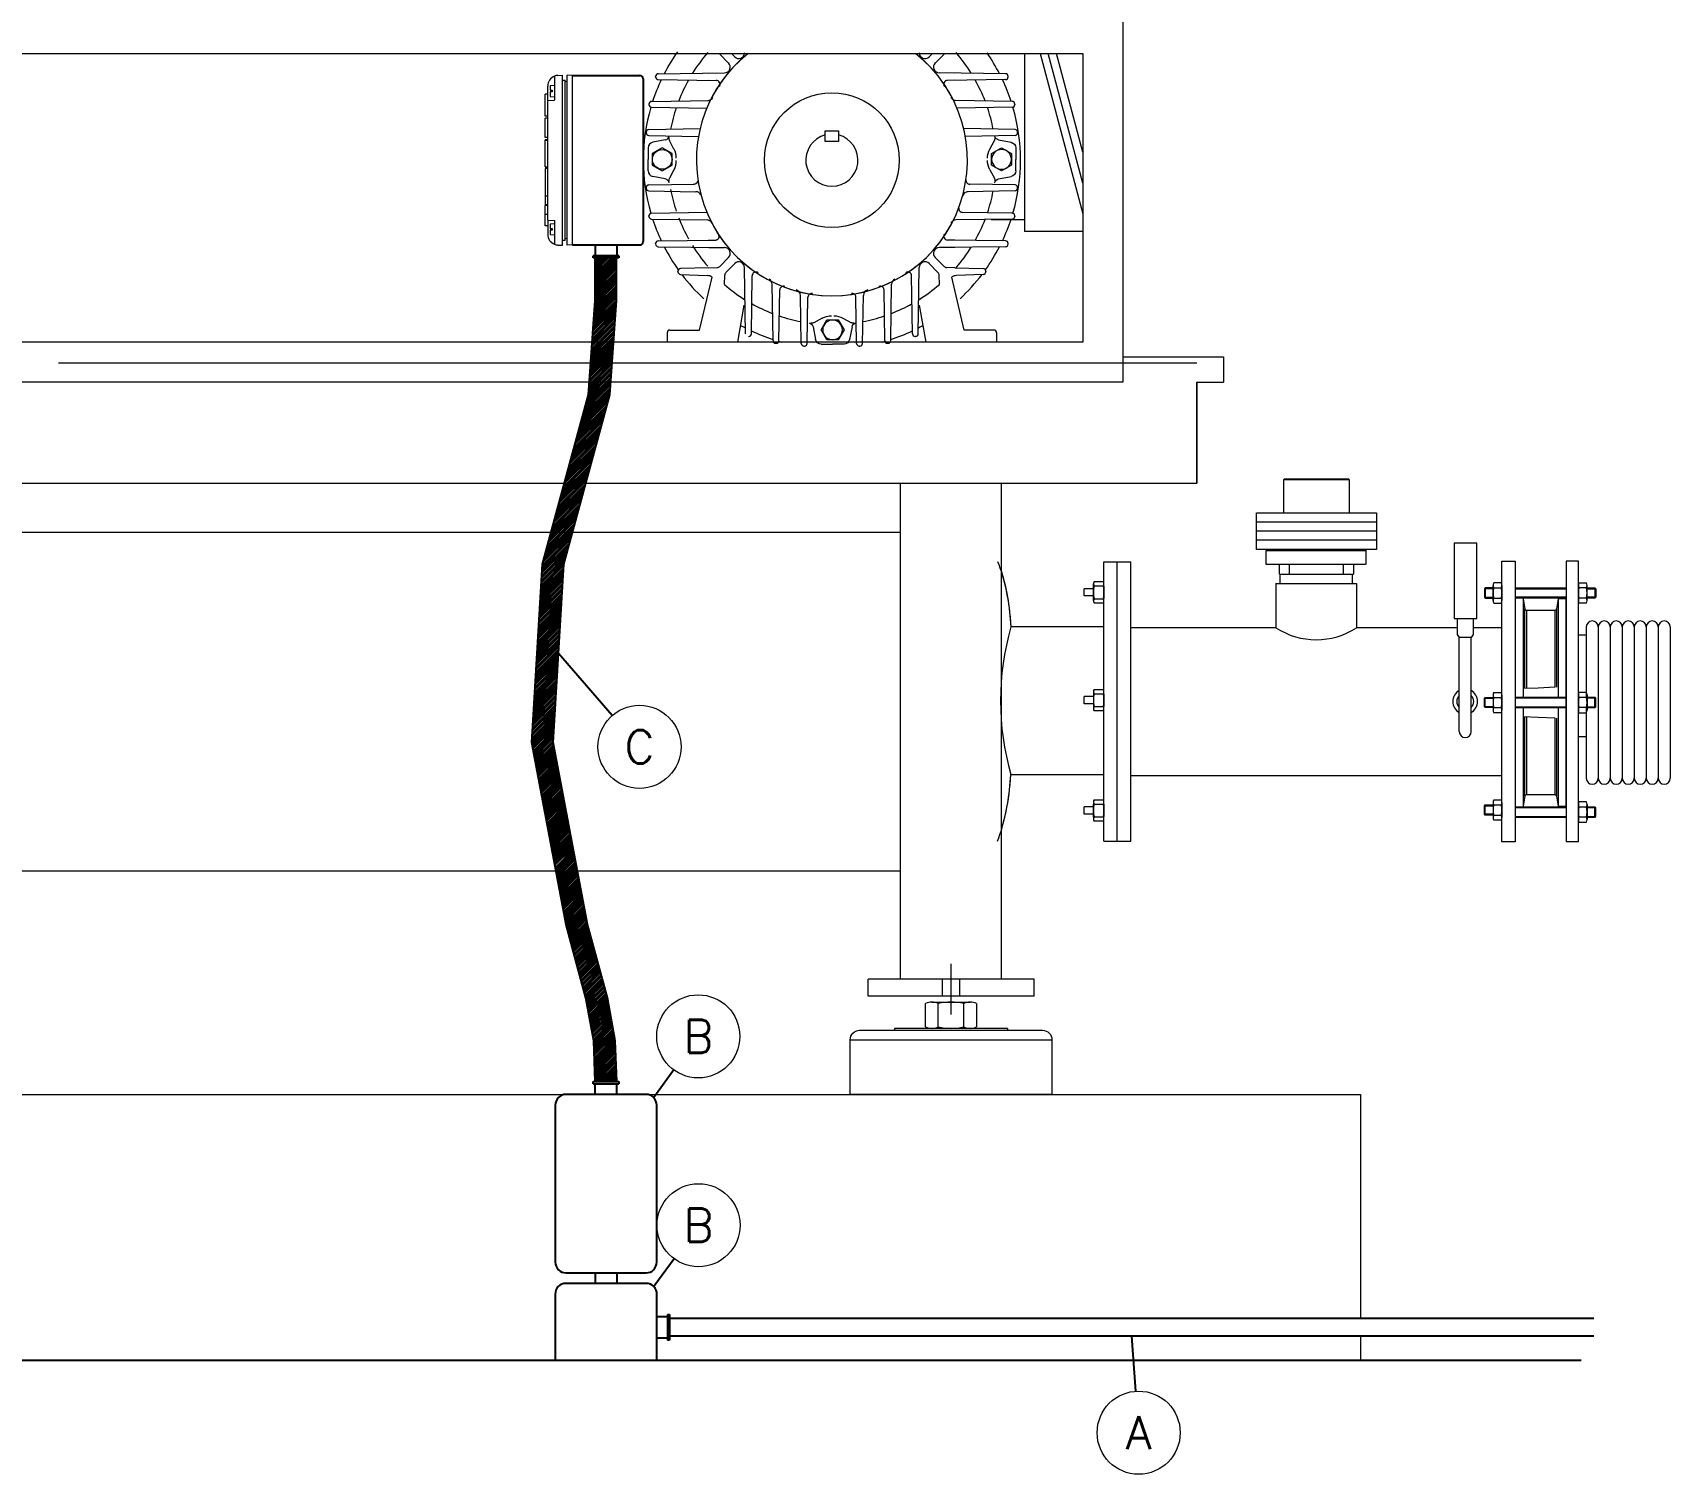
# Model space of a CAD drawing. Header units: millimetres. Extents: x 100 to 940, y 100 to 694.
# Drawn here: x 221.7 to 291, y 399.3 to 460.3 of the extents above; entities that cross this region are included whole.
import ezdxf
from ezdxf.enums import TextEntityAlignment as Align

# ---------------------------------------------------------------- set-up
doc = ezdxf.new("R2010")
doc.units = ezdxf.units.MM
for name, color, linetype, lineweight in [('3D8450P01', 7, 'Continuous', 9), ('3D8451', 7, 'Continuous', 9), ('3E3479P4', 7, 'Continuous', 9), ('3E4628P03', 7, 'Continuous', 9), ('contorno', 1, 'Continuous', 9), ('M-EQUIPAMENTOS', 1, 'Continuous', 9), ('PAREDE', 7, 'Continuous', 9), ('SGC-Anotaçoes (Dados da Peça)', 5, 'Continuous', 0)]:
    doc.layers.add(name, color=color, linetype=linetype, lineweight=lineweight)
doc.styles.add('SGC_Anotaçoes_Dados_da_Peça', font='txt.shx')

msp = doc.modelspace()

# ---------------------------------------------------------------- hatches: boundary and pattern name
h = msp.add_hatch()
h.set_pattern_fill('ANSI34', color=2, scale=0.0075)
h.set_pattern_definition([(45, (-1813.42256, 95.48493), (-0.101027881, 0.101027881), []), (45, (-1813.38889, 95.48493), (-0.101027881, 0.101027881), []), (45, (-1813.35521, 95.48493), (-0.101027881, 0.101027881), []), (45, (-1813.32153, 95.48493), (-0.101027881, 0.101027881), [])])
h.paths.add_polyline_path([(246.428, 450.759), (245.52, 450.759), (245.52, 448.951), (245.394, 447.191), (246.301, 447.191), (246.428, 448.951)])
h.paths.add_polyline_path([(246.301, 447.191), (245.394, 447.191), (245.33, 446.302), (246.237, 446.302)])
h.paths.add_polyline_path([(246.237, 446.302), (245.33, 446.302), (245.272, 445.504), (246.18, 445.504)])
h.paths.add_polyline_path([(246.141, 444.964), (246.18, 445.504), (245.272, 445.504), (245.234, 444.964), (244.217, 441.218), (245.125, 441.218)])
h.paths.add_polyline_path([(245.125, 441.218), (244.217, 441.218), (243.657, 439.152), (244.564, 439.152)])
h.paths.add_polyline_path([(244.197, 437.797), (244.564, 439.152), (243.657, 439.152), (243.289, 437.797), (242.839, 430.241), (243.863, 424.819), (244.771, 424.819), (243.747, 430.241)])
h.paths.add_polyline_path([(244.771, 424.819), (243.863, 424.819), (244.292, 422.548), (245.131, 419.435), (245.459, 417.615), (245.528, 415.896), (246.436, 415.896), (246.366, 417.615), (246.039, 419.435), (245.2, 422.548)])

# ---------------------------------------------------------------- linework, layer by layer
at = {"color": 1}
for p, q in [((244.557, 458.48), (247.407, 458.48)), ((247.557, 458.33), (247.557, 451.454)), ((244.557, 451.304), (247.407, 451.304)), ((246.526, 450.85), (245.437, 450.85)), ((245.437, 450.759), (245.437, 450.85)), ((246.526, 450.759), (245.437, 450.759)), ((245.528, 451.304), (245.528, 450.85)), ((246.436, 451.304), (246.436, 450.85)), ((246.526, 450.85), (246.526, 450.759))]:
    msp.add_line(p, q, dxfattribs=at)
at = {"color": 5}
for p, q in [((246.248, 431.393), (243.972, 434.019)), ((248.852, 416.391), (247.999, 415.22)), ((248.863, 408.398), (248.009, 407.227)), ((268.409, 402.79), (268.242, 405.124))]:
    msp.add_line(p, q, dxfattribs=at)
at = {"color": 2}
for p, q in [((245.437, 415.805), (245.437, 415.896)), ((245.437, 415.896), (246.526, 415.896)), ((245.437, 415.805), (246.526, 415.805)), ((245.528, 415.352), (245.528, 415.805)), ((246.436, 415.352), (246.436, 415.805)), ((246.526, 415.896), (246.526, 415.805)), ((244.857, 407.801), (247.107, 407.801)), ((245.528, 407.801), (245.528, 407.347)), ((246.436, 407.801), (246.436, 407.347)), ((248.13, 405.952), (248.584, 405.952)), ((248.584, 406.043), (248.584, 404.954)), ((248.584, 406.043), (248.675, 406.043)), ((248.675, 406.043), (248.675, 404.954)), ((287.81, 405.874), (248.675, 405.874)), ((248.13, 405.045), (248.584, 405.045)), ((248.675, 404.954), (248.584, 404.954)), ((287.81, 405.124), (248.675, 405.124)), ((243.833, 404.102), (248.13, 404.102))]:
    msp.add_line(p, q, dxfattribs=at)
for p in [(182.604, 404.102), (193.549, 404.102)]:
    msp.add_line(p, (287.265, 404.102))
for points in [[(245.528, 415.896), (245.459, 417.615), (245.131, 419.435), (244.292, 422.548), (242.839, 430.241), (243.289, 437.797), (245.234, 444.964), (245.52, 448.951), (245.52, 450.759)], [(246.436, 415.896), (246.366, 417.615), (246.039, 419.435), (245.2, 422.548), (243.747, 430.241), (244.197, 437.797), (246.141, 444.964), (246.428, 448.951), (246.428, 450.759)]]:
    msp.add_lwpolyline(points, dxfattribs=at)
msp.add_lwpolyline([(243.833, 414.902), (243.833, 408.251, 0.414214), (244.283, 407.801), (247.68, 407.801, 0.414214), (248.13, 408.251), (248.13, 414.902, 0.414214), (247.68, 415.352), (244.283, 415.352, 0.414214)], format="xyb", close=True, dxfattribs=at)
msp.add_lwpolyline([(248.13, 404.102), (248.13, 406.896, 0.454478), (247.68, 407.353), (244.283, 407.353, 0.432809), (243.833, 406.896), (243.833, 404.102)], format="xyb", dxfattribs=at)
at = {"color": 1}
for centre, start, end in [((247.407, 458.33), 0, 90), ((247.407, 451.454), 270, 0)]:
    msp.add_arc(centre, 0.15, start, end, dxfattribs=at)
at = {"layer": '3D8450P01', "color": 1, "linetype": 'Continuous'}
for p, q in [((244.557, 458.48), (244.332, 458.492)), ((244.332, 457.985), (244.332, 458.492)), ((244.557, 457.985), (244.557, 458.48)), ((244.332, 458.225), (244.248, 458.21)), ((244.332, 451.798), (244.332, 457.985)), ((244.557, 451.798), (244.557, 457.985)), ((244.332, 451.558), (244.248, 451.573)), ((244.332, 451.292), (244.332, 451.798)), ((244.557, 451.304), (244.557, 451.798)), ((244.557, 451.304), (244.332, 451.292))]:
    msp.add_line(p, q, dxfattribs=at)
at = {"layer": '3D8451', "color": 1, "linetype": 'Continuous'}
for p, q in [((243.798, 458.449), (243.798, 457.985)), ((243.943, 458.482), (244.135, 458.492)), ((244.135, 457.985), (244.135, 458.492)), ((243.516, 457.683), (243.404, 457.683)), ((243.404, 456.758), (243.404, 457.682)), ((243.516, 457.682), (243.404, 457.682)), ((243.516, 457.682), (243.404, 457.682)), ((243.516, 457.817), (243.516, 458.032)), ((243.516, 457.423), (243.516, 457.817)), ((243.798, 457.985), (243.798, 457.438)), ((244.135, 451.798), (244.135, 457.985)), ((243.516, 457.423), (243.798, 457.438)), ((243.516, 452.36), (243.516, 457.423)), ((243.516, 456.758), (243.404, 456.758)), ((243.404, 456.673), (243.404, 456.674)), ((243.516, 456.674), (243.404, 456.674)), ((243.404, 456.672), (243.404, 456.673)), ((243.516, 456.673), (243.404, 456.673)), ((243.404, 455.847), (243.404, 456.672)), ((243.404, 456.672), (243.404, 456.672)), ((243.516, 456.672), (243.404, 456.672)), ((243.516, 456.672), (243.404, 456.672)), ((243.516, 455.847), (243.404, 455.847)), ((243.404, 455.729), (243.404, 455.76)), ((243.516, 455.76), (243.404, 455.76)), ((243.404, 454.615), (243.404, 455.729)), ((243.516, 455.729), (243.404, 455.729)), ((243.404, 454.615), (243.516, 454.615)), ((243.404, 454.541), (243.404, 453.384)), ((243.516, 454.541), (243.404, 454.541)), ((243.404, 453.384), (243.516, 453.384)), ((243.404, 453.383), (243.404, 452.999)), ((243.404, 452.999), (243.404, 452.969)), ((243.516, 452.999), (243.404, 452.999)), ((243.404, 452.593), (243.404, 452.969)), ((243.516, 452.969), (243.404, 452.969)), ((243.404, 452.108), (243.404, 452.593)), ((243.516, 452.593), (243.404, 452.593)), ((243.516, 452.108), (243.404, 452.108)), ((243.516, 452.36), (243.516, 451.967)), ((243.516, 452.36), (243.798, 452.346)), ((243.798, 452.346), (243.798, 451.798)), ((243.516, 451.967), (243.516, 451.751)), ((243.798, 451.798), (243.798, 451.334)), ((244.135, 451.292), (244.135, 451.798)), ((243.943, 451.302), (244.135, 451.292))]:
    msp.add_line(p, q, dxfattribs=at)
for centre, start, end in [((243.966, 458.032), 112.02431, 180), ((243.966, 458.032), 93, 112.02431), ((243.966, 451.751), 180, 247.97569), ((243.966, 451.751), 247.97569, 267)]:
    msp.add_arc(centre, 0.45, start, end, dxfattribs=at)
at = {"layer": '3E3479P4', "color": 1, "linetype": 'Continuous'}
for p, q in [((243.798, 458.056), (243.612, 458.04)), ((243.612, 458.04), (243.612, 457.85)), ((243.612, 457.85), (243.696, 457.85)), ((243.612, 457.783), (243.612, 457.594)), ((243.696, 457.783), (243.612, 457.783)), ((243.696, 457.85), (243.696, 457.783)), ((243.612, 457.594), (243.798, 457.578)), ((243.798, 452.206), (243.612, 452.19)), ((243.612, 452.19), (243.612, 452)), ((243.612, 452), (243.696, 452)), ((243.612, 451.933), (243.612, 451.744)), ((243.696, 451.933), (243.612, 451.933)), ((243.612, 451.744), (243.798, 451.728)), ((243.696, 452), (243.696, 451.933))]:
    msp.add_line(p, q, dxfattribs=at)
at = {"layer": '3E4628P03', "color": 1, "linetype": 'Continuous'}
for p, q in [((244.135, 458.281), (244.248, 458.281)), ((244.248, 457.985), (244.248, 458.281)), ((244.248, 451.798), (244.248, 457.985)), ((244.135, 451.503), (244.248, 451.503)), ((244.248, 451.503), (244.248, 451.798))]:
    msp.add_line(p, q, dxfattribs=at)
at = {"layer": 'contorno'}
msp.add_line((256.717, 415.352), (264.464, 415.352), dxfattribs=at)
at = {"layer": 'M-EQUIPAMENTOS', "linetype": 'Continuous'}
for p, q in [((251.171, 459.006), (250.793, 459.384)), ((251.43, 459.266), (251.287, 459.408)), ((259.659, 459.266), (259.801, 459.408)), ((259.918, 459.006), (260.296, 459.384)), ((263.695, 459.408), (263.695, 451.876)), ((264.357, 459.408), (266.176, 452.62)), ((266.176, 453.926), (264.707, 459.408)), ((266.176, 455.232), (265.057, 459.408)), ((248.194, 458.551), (251.001, 458.589)), ((248.194, 458.302), (250.649, 458.269)), ((250.341, 458.58), (251.001, 458.589)), ((260.748, 458.58), (260.088, 458.589)), ((262.895, 458.551), (260.088, 458.589)), ((262.895, 458.302), (260.44, 458.269)), ((263.006, 458.427), (263.006, 458.437)), ((263.006, 458.427), (263.006, 458.416)), ((250.341, 458.274), (250.649, 458.269)), ((260.748, 458.274), (260.44, 458.269)), ((247.908, 457.382), (250.395, 457.422)), ((247.908, 457.133), (250.247, 457.095)), ((263.18, 457.382), (260.794, 457.421)), ((263.18, 457.133), (260.842, 457.095)), ((263.292, 457.258), (263.292, 457.268)), ((263.292, 457.258), (263.292, 457.247)), ((263.298, 456.188), (261.124, 456.23)), ((255.263, 456.129), (255.826, 456.129)), ((255.263, 455.679), (255.263, 456.129)), ((255.826, 455.679), (255.263, 455.679)), ((255.826, 456.129), (255.826, 455.679)), ((263.298, 455.939), (261.192, 455.902)), ((262.229, 455.366), (262.423, 455.724)), ((262.597, 455.754), (263.13, 455.65)), ((263.41, 456.063), (263.41, 456.074)), ((263.41, 456.063), (263.41, 456.074)), ((263.41, 456.063), (263.41, 456.053)), ((263.41, 456.063), (263.41, 456.053)), ((262.306, 455.17), (262.726, 455.413)), ((262.306, 454.684), (262.306, 455.17)), ((262.726, 455.413), (263.147, 455.17)), ((263.147, 455.17), (263.147, 454.684)), ((263.327, 455.412), (263.327, 454.927)), ((263.327, 454.441), (263.327, 454.927)), ((262.229, 454.487), (262.423, 454.129)), ((262.726, 454.441), (262.306, 454.684)), ((262.597, 454.099), (263.13, 454.203)), ((263.147, 454.684), (262.726, 454.441)), ((263.298, 453.596), (261.278, 453.556)), ((263.298, 453.845), (261.382, 453.878)), ((263.41, 453.72), (263.41, 453.731)), ((263.41, 453.72), (263.41, 453.71)), ((247.908, 452.65), (250.247, 452.688)), ((247.908, 452.401), (250.295, 452.363)), ((263.18, 452.401), (260.794, 452.363)), ((263.18, 452.65), (261.078, 452.684)), ((262.295, 452.387), (263.695, 452.387)), ((263.292, 452.526), (263.292, 452.536)), ((263.292, 452.526), (263.292, 452.516)), ((248.194, 451.481), (250.649, 451.514)), ((250.304, 451.509), (250.611, 451.513)), ((260.748, 451.51), (260.44, 451.514)), ((262.895, 451.481), (260.44, 451.514)), ((263.006, 451.357), (263.006, 451.367)), ((266.176, 451.876), (263.695, 451.876)), ((248.194, 451.232), (251.001, 451.195)), ((250.341, 451.203), (251.001, 451.195)), ((251.171, 450.777), (250.793, 450.4)), ((259.918, 450.777), (260.296, 450.4)), ((262.895, 451.232), (260.088, 451.195)), ((260.748, 451.203), (260.088, 451.195)), ((263.006, 451.357), (263.006, 451.346)), ((250.341, 450.341), (249.138, 450.308)), ((249.138, 450.059), (250.264, 450.008)), ((250.341, 450.341), (250.682, 450.352)), ((250.992, 449.633), (251.005, 450.029)), ((251.43, 450.518), (251.052, 450.14)), ((251.885, 447.541), (251.847, 450.348)), ((252.134, 447.541), (252.167, 449.996)), ((258.955, 447.541), (258.922, 449.996)), ((259.204, 447.541), (259.241, 450.348)), ((259.659, 450.518), (260.036, 450.14)), ((260.097, 449.633), (260.084, 450.029)), ((260.748, 450.341), (260.407, 450.352)), ((260.748, 450.341), (261.952, 450.308)), ((261.951, 450.059), (260.824, 450.008)), ((262.063, 450.184), (262.063, 450.194)), ((262.063, 450.184), (262.063, 450.173)), ((249.942, 447.7), (250.47, 449.947)), ((253.054, 447.256), (253.016, 449.643)), ((253.303, 447.256), (253.338, 449.404)), ((257.786, 447.256), (257.751, 449.404)), ((258.035, 447.256), (258.073, 449.643)), ((261.147, 447.7), (260.619, 449.947)), ((251.556, 447.191), (251.829, 448.757)), ((254.248, 447.138), (254.209, 449.17)), ((254.497, 447.138), (254.532, 449.098)), ((256.591, 447.138), (256.557, 449.098)), ((256.84, 447.138), (256.88, 449.17)), ((259.533, 447.191), (259.26, 448.757)), ((255.133, 448.209), (254.775, 448.016)), ((255.086, 447.712), (255.329, 448.133)), ((255.329, 448.133), (255.815, 448.133)), ((255.815, 448.133), (256.058, 447.712)), ((256.012, 448.209), (256.37, 448.016)), ((254.745, 447.842), (254.849, 447.309)), ((255.329, 447.292), (255.086, 447.712)), ((255.815, 447.292), (255.329, 447.292)), ((256.058, 447.712), (255.815, 447.292)), ((256.4, 447.842), (256.296, 447.309)), ((259.079, 447.43), (259.069, 447.43)), ((259.079, 447.43), (259.09, 447.43)), ((262.407, 447.7), (261.147, 447.7)), ((262.519, 447.588), (262.519, 447.191)), ((253.179, 447.144), (253.168, 447.144)), ((253.179, 447.144), (253.189, 447.144)), ((254.373, 447.026), (254.363, 447.026)), ((254.373, 447.026), (254.383, 447.026)), ((255.087, 447.112), (255.572, 447.112)), ((256.058, 447.112), (255.572, 447.112)), ((256.716, 447.026), (256.705, 447.026)), ((256.716, 447.026), (256.726, 447.026)), ((257.91, 447.144), (257.9, 447.144)), ((257.91, 447.144), (257.921, 447.144)), ((267.864, 446.575), (272.126, 446.575)), ((272.126, 446.575), (272.126, 445.504)), ((270.992, 446.302), (222.792, 446.302)), ((225.793, 446.302), (223.65, 446.302)), ((270.992, 445.504), (272.126, 445.504)), ((270.992, 441.218), (270.992, 445.504)), ((270.992, 445.504), (270.992, 441.218)), ((198.601, 441.218), (270.992, 441.218)), ((258.437, 441.218), (258.437, 420.234)), ((262.724, 420.234), (262.724, 441.218)), ((277.441, 441.367), (274.684, 441.367)), ((273.526, 439.965), (278.026, 439.965)), ((273.526, 439.772), (273.526, 439.965)), ((273.526, 439.579), (273.526, 439.772)), ((278.6, 439.579), (273.526, 439.579)), ((273.526, 439.387), (273.526, 439.579)), ((278.026, 439.965), (278.6, 439.965)), ((278.6, 439.965), (278.6, 438.423)), ((212.546, 439.152), (258.437, 439.152)), ((273.526, 439.29), (273.526, 439.387)), ((273.526, 439.194), (273.526, 439.294)), ((273.626, 439.194), (273.526, 439.194)), ((273.526, 439.001), (273.526, 439.194)), ((273.526, 438.808), (273.526, 439.001)), ((278.6, 439.194), (273.626, 439.194)), ((274.012, 438.808), (273.526, 438.808)), ((273.526, 438.615), (273.526, 438.808)), ((273.526, 438.423), (273.526, 438.615)), ((278.6, 438.423), (273.526, 438.423)), ((273.931, 437.775), (273.931, 438.362)), ((274.458, 438.362), (273.931, 438.362)), ((273.992, 438.423), (278.026, 438.423)), ((278.6, 438.808), (274.012, 438.808)), ((278.026, 438.423), (274.397, 438.423)), ((278.026, 438.362), (274.458, 438.362)), ((278.119, 438.808), (278.026, 438.808)), ((278.119, 438.423), (278.026, 438.423)), ((278.119, 438.362), (278.026, 438.362)), ((278.173, 437.775), (278.173, 438.362)), ((267.06, 437.894), (268.197, 437.894)), ((267.06, 435.138), (267.06, 437.894)), ((267.628, 426.076), (267.628, 437.894)), ((268.197, 426.076), (268.197, 437.894)), ((275.045, 437.775), (273.931, 437.775)), ((274.498, 437.37), (274.498, 437.775)), ((274.923, 437.37), (274.923, 437.775)), ((277.202, 437.37), (277.202, 437.775)), ((277.628, 437.775), (277.628, 437.37)), ((283.913, 428.858), (283.913, 437.92)), ((283.913, 437.92), (284.307, 437.92)), ((284.307, 437.92), (284.476, 437.92)), ((284.476, 437.92), (284.476, 428.858)), ((286.634, 437.925), (286.634, 426.046)), ((287.151, 437.925), (286.634, 437.925)), ((287.151, 426.046), (287.151, 437.925)), ((266.622, 436.239), (266.622, 436.96)), ((266.622, 436.239), (266.622, 436.96)), ((266.622, 436.874), (266.622, 436.326)), ((267.039, 437.047), (266.643, 437.047)), ((267.039, 437.047), (266.643, 437.047)), ((266.643, 436.874), (267.039, 436.874)), ((266.643, 436.874), (267.039, 436.874)), ((267.06, 436.339), (267.06, 436.861)), ((267.06, 436.339), (267.06, 436.861)), ((267.06, 436.86), (267.06, 436.34)), ((267.06, 436.86), (267.06, 436.34)), ((274.342, 436.981), (274.342, 435.107)), ((274.342, 436.981), (277.267, 436.981)), ((274.498, 437.37), (276.879, 437.37)), ((274.528, 436.981), (274.528, 437.37)), ((276.879, 437.37), (277.628, 437.37)), ((277.267, 436.981), (277.762, 436.981)), ((277.576, 437.37), (277.576, 436.981)), ((277.762, 436.981), (277.762, 436.019)), ((283.542, 436.252), (283.542, 436.895)), ((283.542, 436.252), (283.542, 436.895)), ((283.887, 437.002), (283.568, 437.002)), ((283.887, 437.002), (283.568, 437.002)), ((283.913, 436.252), (283.913, 436.895)), ((283.913, 436.252), (283.913, 436.895)), ((283.913, 436.894), (283.913, 436.253)), ((283.913, 436.894), (283.913, 436.253)), ((287.151, 436.252), (287.151, 436.895)), ((287.151, 436.252), (287.151, 436.895)), ((287.151, 436.894), (287.151, 436.253)), ((287.151, 436.894), (287.151, 436.253)), ((287.177, 437.002), (287.496, 437.002)), ((287.177, 437.002), (287.496, 437.002)), ((287.522, 436.252), (287.522, 436.895)), ((287.522, 436.252), (287.522, 436.895)), ((266.622, 436.749), (266.228, 436.749)), ((266.228, 436.45), (266.228, 436.749)), ((266.622, 436.45), (266.228, 436.45)), ((266.643, 436.326), (267.039, 436.326)), ((266.643, 436.326), (267.039, 436.326)), ((266.643, 436.152), (267.039, 436.152)), ((266.643, 436.152), (267.039, 436.152)), ((283.209, 436.788), (283.175, 436.754)), ((283.209, 436.788), (283.175, 436.754)), ((283.542, 436.754), (283.175, 436.754)), ((283.542, 436.754), (283.175, 436.754)), ((283.175, 436.754), (283.175, 436.393)), ((283.175, 436.754), (283.175, 436.393)), ((283.175, 436.393), (283.209, 436.359)), ((283.175, 436.393), (283.209, 436.359)), ((283.175, 436.393), (283.542, 436.393)), ((283.175, 436.393), (283.542, 436.393)), ((283.542, 436.788), (283.209, 436.788)), ((283.542, 436.788), (283.209, 436.788)), ((283.209, 436.788), (283.209, 436.359)), ((283.209, 436.788), (283.209, 436.359)), ((283.209, 436.359), (283.542, 436.359)), ((283.209, 436.359), (283.542, 436.359)), ((283.568, 436.788), (283.887, 436.788)), ((283.568, 436.788), (283.887, 436.788)), ((283.568, 436.359), (283.887, 436.359)), ((283.568, 436.359), (283.887, 436.359)), ((283.568, 436.145), (283.887, 436.145)), ((283.568, 436.145), (283.887, 436.145)), ((284.476, 436.788), (285.454, 436.788)), ((284.476, 436.754), (285.454, 436.754)), ((285.454, 436.393), (284.476, 436.393)), ((285.454, 436.359), (284.476, 436.359)), ((284.816, 436.326), (284.88, 435.902)), ((284.816, 436.326), (284.816, 432.153)), ((285.454, 436.788), (286.634, 436.788)), ((285.454, 436.754), (286.634, 436.754)), ((286.634, 436.393), (285.454, 436.393)), ((286.634, 436.359), (285.454, 436.359)), ((286.293, 436.326), (286.23, 435.902)), ((286.293, 436.326), (286.293, 432.153)), ((287.496, 436.788), (287.177, 436.788)), ((287.496, 436.788), (287.177, 436.788)), ((287.496, 436.359), (287.177, 436.359)), ((287.496, 436.359), (287.177, 436.359)), ((287.496, 436.145), (287.177, 436.145)), ((287.496, 436.145), (287.177, 436.145)), ((287.522, 436.788), (287.855, 436.788)), ((287.522, 436.788), (287.855, 436.788)), ((287.522, 436.754), (287.889, 436.754)), ((287.522, 436.754), (287.889, 436.754)), ((287.889, 436.393), (287.522, 436.393)), ((287.889, 436.393), (287.522, 436.393)), ((287.855, 436.359), (287.522, 436.359)), ((287.855, 436.359), (287.522, 436.359)), ((287.855, 436.788), (287.889, 436.754)), ((287.855, 436.788), (287.889, 436.754)), ((287.855, 436.788), (287.855, 436.359)), ((287.855, 436.788), (287.855, 436.359)), ((287.889, 436.393), (287.855, 436.359)), ((287.889, 436.393), (287.855, 436.359)), ((287.889, 436.754), (287.889, 436.393)), ((287.889, 436.754), (287.889, 436.393)), ((277.762, 436.019), (277.762, 435.107)), ((281.891, 435.496), (282.642, 435.496)), ((282.023, 435.496), (282.023, 434.825)), ((282.699, 435.496), (282.699, 434.825)), ((284.88, 432.542), (284.88, 435.902)), ((285.454, 435.84), (284.952, 435.84)), ((284.952, 435.84), (284.952, 432.544)), ((286.158, 435.84), (285.454, 435.84)), ((286.158, 435.84), (286.158, 432.594)), ((286.23, 435.902), (286.23, 432.596)), ((267.06, 435.138), (263.124, 435.138)), ((267.06, 426.076), (267.06, 435.138)), ((274.342, 435.107), (268.197, 435.107)), ((282.023, 435.107), (277.762, 435.107)), ((282.023, 434.825), (282.11, 434.69)), ((282.699, 434.825), (282.612, 434.69)), ((283.913, 435.107), (282.699, 435.107)), ((287.151, 434.801), (287.485, 434.801)), ((287.151, 430.538), (287.151, 434.768)), ((287.485, 435.139), (287.485, 432.153)), ((287.994, 435.139), (287.994, 428.738)), ((288.5, 435.139), (288.5, 428.738)), ((289.008, 435.139), (289.008, 428.738)), ((289.517, 435.139), (289.517, 428.738)), ((290.025, 435.139), (290.025, 428.738)), ((290.533, 435.139), (290.533, 428.738)), ((291.042, 435.139), (291.042, 428.738)), ((282.612, 434.69), (282.11, 434.69)), ((282.11, 430.707), (282.11, 434.69)), ((282.612, 430.707), (282.612, 434.69)), ((266.622, 432.188), (266.228, 432.188)), ((266.228, 431.889), (266.228, 432.188)), ((266.622, 432.399), (266.622, 431.678)), ((266.622, 432.399), (266.622, 431.678)), ((266.643, 432.486), (267.039, 432.486)), ((266.643, 432.486), (267.039, 432.486)), ((266.643, 432.313), (267.039, 432.313)), ((266.643, 432.313), (267.039, 432.313)), ((267.06, 432.3), (267.06, 431.778)), ((267.06, 432.3), (267.06, 431.778)), ((267.06, 431.779), (267.06, 432.299)), ((267.06, 431.779), (267.06, 432.299)), ((283.175, 432.119), (283.209, 432.153)), ((283.175, 432.119), (283.209, 432.153)), ((283.175, 432.119), (283.542, 432.119)), ((283.175, 432.119), (283.542, 432.119)), ((283.175, 431.758), (283.175, 432.119)), ((283.175, 431.758), (283.175, 432.119)), ((283.209, 432.153), (283.542, 432.153)), ((283.209, 432.153), (283.542, 432.153)), ((283.209, 431.724), (283.209, 432.153)), ((283.209, 431.724), (283.209, 432.153)), ((283.542, 432.26), (283.542, 431.617)), ((283.542, 432.26), (283.542, 431.617)), ((283.568, 432.367), (283.887, 432.367)), ((283.568, 432.367), (283.887, 432.367)), ((283.568, 432.153), (283.887, 432.153)), ((283.568, 432.153), (283.887, 432.153)), ((283.913, 432.26), (283.913, 431.617)), ((283.913, 432.26), (283.913, 431.617)), ((283.913, 431.618), (283.913, 432.259)), ((283.913, 431.618), (283.913, 432.259)), ((285.454, 432.153), (284.476, 432.153)), ((285.454, 432.119), (284.476, 432.119)), ((284.816, 432.541), (285.454, 432.568)), ((285.454, 432.568), (286.164, 432.597)), ((286.634, 432.153), (285.454, 432.153)), ((286.634, 432.119), (285.454, 432.119)), ((287.151, 432.26), (287.151, 431.617)), ((287.151, 432.26), (287.151, 431.617)), ((287.151, 431.618), (287.151, 432.259)), ((287.151, 431.618), (287.151, 432.259)), ((287.496, 432.367), (287.177, 432.367)), ((287.496, 432.367), (287.177, 432.367)), ((287.496, 432.153), (287.177, 432.153)), ((287.496, 432.153), (287.177, 432.153)), ((287.522, 432.26), (287.522, 431.617)), ((287.522, 432.26), (287.522, 431.617)), ((287.855, 432.153), (287.522, 432.153)), ((287.855, 432.153), (287.522, 432.153)), ((287.889, 432.119), (287.522, 432.119)), ((287.889, 432.119), (287.522, 432.119)), ((287.889, 432.119), (287.855, 432.153)), ((287.889, 432.119), (287.855, 432.153)), ((287.855, 431.724), (287.855, 432.153)), ((287.855, 431.724), (287.855, 432.153)), ((287.889, 431.758), (287.889, 432.119)), ((287.889, 431.758), (287.889, 432.119)), ((266.622, 431.889), (266.228, 431.889)), ((266.643, 431.765), (267.039, 431.765)), ((266.643, 431.765), (267.039, 431.765)), ((267.039, 431.591), (266.643, 431.591)), ((267.039, 431.591), (266.643, 431.591)), ((283.209, 431.724), (283.175, 431.758)), ((283.542, 431.758), (283.175, 431.758)), ((283.209, 431.724), (283.175, 431.758)), ((283.542, 431.758), (283.175, 431.758)), ((283.542, 431.724), (283.209, 431.724)), ((283.542, 431.724), (283.209, 431.724)), ((283.568, 431.724), (283.887, 431.724)), ((283.568, 431.724), (283.887, 431.724)), ((283.887, 431.51), (283.568, 431.51)), ((283.887, 431.51), (283.568, 431.51)), ((284.476, 431.758), (285.454, 431.758)), ((284.476, 431.724), (285.454, 431.724)), ((284.816, 431.724), (284.816, 427.551)), ((285.454, 431.309), (284.816, 431.336)), ((284.88, 427.975), (284.88, 431.334)), ((284.952, 431.332), (284.952, 428.037)), ((285.454, 431.758), (286.634, 431.758)), ((285.454, 431.724), (286.634, 431.724)), ((286.164, 431.279), (285.454, 431.309)), ((286.158, 431.283), (286.158, 428.037)), ((286.23, 431.281), (286.23, 427.975)), ((286.293, 431.724), (286.293, 427.551)), ((287.496, 431.724), (287.177, 431.724)), ((287.496, 431.724), (287.177, 431.724)), ((287.177, 431.51), (287.496, 431.51)), ((287.177, 431.51), (287.496, 431.51)), ((287.485, 431.724), (287.485, 428.738)), ((287.522, 431.758), (287.889, 431.758)), ((287.522, 431.758), (287.889, 431.758)), ((287.522, 431.724), (287.855, 431.724)), ((287.522, 431.724), (287.855, 431.724)), ((287.855, 431.724), (287.889, 431.758)), ((287.855, 431.724), (287.889, 431.758)), ((287.151, 430.504), (287.485, 430.504)), ((263.124, 428.889), (267.06, 428.889)), ((268.197, 428.858), (283.913, 428.858)), ((283.913, 426.046), (283.913, 428.858)), ((284.476, 428.858), (284.476, 426.046)), ((266.643, 427.818), (267.039, 427.818)), ((266.643, 427.818), (267.039, 427.818)), ((283.568, 427.821), (283.887, 427.821)), ((283.568, 427.821), (283.887, 427.821)), ((284.88, 427.975), (284.816, 427.551)), ((285.454, 428.037), (284.952, 428.037)), ((286.158, 428.037), (285.454, 428.037)), ((286.23, 427.975), (286.293, 427.551)), ((266.622, 427.52), (266.228, 427.52)), ((266.228, 427.221), (266.228, 427.52)), ((266.622, 427.221), (266.228, 427.221)), ((266.622, 427.731), (266.622, 427.01)), ((266.622, 427.731), (266.622, 427.01)), ((266.622, 427.097), (266.622, 427.644)), ((266.643, 427.644), (267.039, 427.644)), ((266.643, 427.644), (267.039, 427.644)), ((266.643, 427.097), (267.039, 427.097)), ((266.643, 427.097), (267.039, 427.097)), ((267.06, 427.631), (267.06, 427.11)), ((267.06, 427.111), (267.06, 427.631)), ((267.06, 427.111), (267.06, 427.631)), ((267.06, 427.631), (267.06, 427.11)), ((283.175, 427.573), (283.209, 427.606)), ((283.175, 427.573), (283.209, 427.606)), ((283.175, 427.573), (283.542, 427.573)), ((283.175, 427.573), (283.542, 427.573)), ((283.175, 427.212), (283.175, 427.573)), ((283.175, 427.212), (283.175, 427.573)), ((283.209, 427.178), (283.175, 427.212)), ((283.209, 427.178), (283.175, 427.212)), ((283.542, 427.212), (283.175, 427.212)), ((283.542, 427.212), (283.175, 427.212)), ((283.209, 427.606), (283.542, 427.606)), ((283.209, 427.606), (283.542, 427.606)), ((283.209, 427.178), (283.209, 427.606)), ((283.209, 427.178), (283.209, 427.606)), ((283.542, 427.178), (283.209, 427.178)), ((283.542, 427.178), (283.209, 427.178)), ((283.542, 427.714), (283.542, 427.071)), ((283.542, 427.714), (283.542, 427.071)), ((283.568, 427.606), (283.887, 427.606)), ((283.568, 427.606), (283.887, 427.606)), ((283.568, 427.178), (283.887, 427.178)), ((283.568, 427.178), (283.887, 427.178)), ((283.913, 427.714), (283.913, 427.071)), ((283.913, 427.714), (283.913, 427.071)), ((283.913, 427.072), (283.913, 427.713)), ((283.913, 427.072), (283.913, 427.713)), ((285.454, 427.518), (284.476, 427.518)), ((285.454, 427.484), (284.476, 427.484)), ((284.476, 427.123), (285.454, 427.123)), ((286.634, 427.518), (285.454, 427.518)), ((286.634, 427.484), (285.454, 427.484)), ((285.454, 427.123), (286.634, 427.123)), ((287.151, 427.625), (287.151, 426.982)), ((287.151, 427.625), (287.151, 426.982)), ((287.151, 426.983), (287.151, 427.624)), ((287.151, 426.983), (287.151, 427.624)), ((287.496, 427.732), (287.177, 427.732)), ((287.496, 427.732), (287.177, 427.732)), ((287.496, 427.518), (287.177, 427.518)), ((287.496, 427.518), (287.177, 427.518)), ((287.522, 427.625), (287.522, 426.982)), ((287.522, 427.625), (287.522, 426.982)), ((287.855, 427.518), (287.522, 427.518)), ((287.855, 427.518), (287.522, 427.518)), ((287.889, 427.484), (287.522, 427.484)), ((287.889, 427.484), (287.522, 427.484)), ((287.522, 427.123), (287.889, 427.123)), ((287.522, 427.123), (287.889, 427.123)), ((287.889, 427.484), (287.855, 427.518)), ((287.889, 427.484), (287.855, 427.518)), ((287.855, 427.089), (287.855, 427.518)), ((287.855, 427.089), (287.855, 427.518)), ((287.855, 427.089), (287.889, 427.123)), ((287.855, 427.089), (287.889, 427.123)), ((287.889, 427.123), (287.889, 427.484)), ((287.889, 427.123), (287.889, 427.484)), ((267.039, 426.923), (266.643, 426.923)), ((267.039, 426.923), (266.643, 426.923)), ((283.887, 426.964), (283.568, 426.964)), ((283.887, 426.964), (283.568, 426.964)), ((284.476, 427.089), (285.454, 427.089)), ((285.454, 427.089), (286.634, 427.089)), ((287.496, 427.089), (287.177, 427.089)), ((287.496, 427.089), (287.177, 427.089)), ((287.177, 426.875), (287.496, 426.875)), ((287.177, 426.875), (287.496, 426.875)), ((287.522, 427.089), (287.855, 427.089)), ((287.522, 427.089), (287.855, 427.089)), ((267.06, 426.076), (268.197, 426.076)), ((284.476, 426.046), (283.913, 426.046)), ((287.151, 426.046), (286.634, 426.046)), ((211.156, 424.819), (258.437, 424.819)), ((260.591, 418.736), (260.591, 420.881)), ((257.075, 419.519), (257.075, 420.234)), ((264.106, 420.234), (257.075, 420.234)), ((260.225, 419.519), (260.225, 420.234)), ((260.956, 419.519), (260.956, 420.234)), ((264.106, 419.519), (264.106, 420.234)), ((264.106, 419.519), (264.106, 420.234)), ((264.106, 419.519), (257.075, 419.519))]:
    msp.add_line(p, q, dxfattribs=at)
at = {"layer": 'M-EQUIPAMENTOS', "color": 1, "linetype": 'Continuous'}
for p, q in [((248.082, 458.427), (248.082, 458.437)), ((248.082, 458.427), (248.082, 458.416)), ((247.796, 457.258), (247.796, 457.268)), ((247.796, 457.258), (247.796, 457.247)), ((247.79, 456.188), (249.965, 456.23)), ((247.678, 456.063), (247.678, 456.074)), ((247.678, 456.063), (247.678, 456.053)), ((247.79, 455.939), (249.896, 455.902)), ((248.492, 455.754), (247.959, 455.65)), ((248.859, 455.366), (248.666, 455.724)), ((247.762, 455.412), (247.762, 454.927)), ((247.762, 454.441), (247.762, 454.927)), ((248.362, 455.413), (247.941, 455.17)), ((247.941, 455.17), (247.941, 454.684)), ((248.783, 455.17), (248.362, 455.413)), ((248.783, 454.684), (248.783, 455.17)), ((247.941, 454.684), (248.362, 454.441)), ((248.492, 454.099), (247.959, 454.203)), ((248.362, 454.441), (248.783, 454.684)), ((248.859, 454.487), (248.666, 454.129)), ((247.678, 453.72), (247.678, 453.731)), ((247.678, 453.72), (247.678, 453.71)), ((247.79, 453.845), (249.709, 453.878)), ((247.79, 453.596), (249.785, 453.557)), ((247.796, 452.526), (247.796, 452.536)), ((247.796, 452.526), (247.796, 452.516)), ((248.082, 451.357), (248.082, 451.367)), ((248.082, 451.357), (248.082, 451.346)), ((249.026, 450.184), (249.026, 450.194)), ((249.026, 450.184), (249.026, 450.173)), ((248.569, 447.588), (248.569, 447.191)), ((248.682, 447.7), (249.942, 447.7))]:
    msp.add_line(p, q, dxfattribs=at)
at = {"layer": 'M-EQUIPAMENTOS'}
for p, q in [((259.512, 418.216), (259.512, 419.195)), ((259.782, 419.265), (261.399, 419.265)), ((260.051, 418.216), (260.051, 419.195)), ((261.13, 418.216), (261.13, 419.195)), ((261.669, 419.195), (261.669, 418.216)), ((262.986, 418.147), (258.195, 418.147)), ((258.195, 418.147), (258.195, 418.067)), ((261.399, 418.147), (259.782, 418.147)), ((262.986, 418.147), (262.986, 418.067)), ((256.318, 417.668), (264.863, 417.668))]:
    msp.add_line(p, q, dxfattribs=at)
at = {"layer": 'M-EQUIPAMENTOS', "linetype": 'Continuous'}
for points in [[(267.864, 445.504), (201.303, 445.504), (201.303, 461.096), (267.864, 461.096)], [(266.176, 447.191), (202.99, 447.191), (202.99, 459.408), (266.176, 459.408)]]:
    msp.add_lwpolyline(points, close=True, dxfattribs=at)
msp.add_lwpolyline([(274.684, 439.965), (274.684, 441.367, -0.414214), (274.725, 441.407), (277.401, 441.407, -0.414214), (277.441, 441.367), (277.441, 439.965)], format="xyb", dxfattribs=at)
for points in [[(278.026, 438.423), (278.119, 438.423)], [(282.642, 435.496), (282.858, 435.496), (282.858, 438.688), (281.891, 438.688), (281.891, 435.496)], [(278.026, 437.775), (275.045, 437.775)], [(278.119, 437.775), (278.026, 437.775)], [(286.293, 427.551), (286.634, 427.551), (286.634, 436.326), (286.293, 436.326)]]:
    msp.add_lwpolyline(points, dxfattribs=at)
at = {"layer": 'M-EQUIPAMENTOS'}
msp.add_lwpolyline([(264.863, 415.352), (256.318, 415.352), (256.318, 417.668, -0.414214), (256.717, 418.067), (264.464, 418.067, -0.414214), (264.863, 417.668)], format="xyb", close=True, dxfattribs=at)
at = {"layer": 'M-EQUIPAMENTOS', "linetype": 'Continuous'}
msp.add_circle((255.544, 454.892), 2.853, dxfattribs=at)
at = {"layer": 'M-EQUIPAMENTOS', "color": 1, "linetype": 'Continuous'}
for centre, radius, start, end in [((255.544, 454.892), 7.987, 144.97515, 152.70435), ((255.544, 454.892), 7.987, 154.73686, 161.82817), ((248.196, 458.437), 0.114, 91.14576, 180), ((248.196, 458.416), 0.114, 180, 268.85424), ((255.544, 454.892), 6.955, 150.79716, 158.85609), ((255.544, 454.892), 7.987, 163.67103, 196.32897), ((247.911, 457.268), 0.114, 91.14576, 180), ((247.911, 457.247), 0.114, 180, 268.85424), ((255.544, 454.892), 6.955, 161.3481, 169.10974), ((247.793, 456.074), 0.114, 91.14576, 180), ((247.793, 456.053), 0.114, 180, 268.85424), ((247.793, 453.731), 0.114, 91.14576, 180), ((247.793, 453.71), 0.114, 180, 268.85424), ((255.544, 454.961), 6.955, 190.89026, 198.6519), ((249.66, 454.118), 0.245, 270.92485, 332.16907), ((249.78, 453.312), 0.245, 27.83093, 89.07515), ((247.911, 452.536), 0.114, 91.14576, 180), ((247.911, 452.516), 0.114, 180, 268.85424), ((255.544, 454.892), 7.987, 198.17183, 205.26314), ((255.544, 454.961), 6.955, 201.14391, 209.20284), ((248.196, 451.367), 0.114, 91.14576, 180), ((248.196, 451.346), 0.114, 180, 268.85424), ((255.544, 454.892), 7.987, 207.29565, 215.50826), ((249.14, 450.194), 0.114, 91.14576, 180), ((249.14, 450.173), 0.114, 180, 268.85424), ((255.544, 454.892), 7.987, 217.24996, 227.20779), ((248.682, 447.588), 0.113, 90, 180)]:
    msp.add_arc(centre, radius, start, end, dxfattribs=at)
at = {"layer": 'M-EQUIPAMENTOS', "linetype": 'Continuous'}
for centre, radius, start, end in [((255.544, 454.892), 6.955, 139.11807, 148.06624), ((255.544, 454.892), 5.737, 128.07771, 51.92229), ((255.544, 454.892), 5.738, 128.07771, 155.07534), ((255.544, 454.892), 5.738, 128.07771, 155.07534), ((255.544, 454.892), 5.738, 128.07771, 155.07534), ((250.998, 458.833), 0.245, 270.76531, 45), ((251.603, 459.438), 0.245, 225, 359.23469), ((255.544, 454.892), 5.737, 24.92466, 51.92229), ((255.544, 454.892), 5.737, 24.92466, 51.92229), ((255.544, 454.892), 5.737, 24.92466, 51.92229), ((259.486, 459.438), 0.245, 180.76531, 315), ((260.091, 458.833), 0.245, 135, 269.23469), ((255.544, 454.892), 6.955, 31.93376, 40.88193), ((255.544, 454.892), 7.987, 27.29565, 34.63846), ((255.544, 454.892), 7.987, 18.17183, 25.26314), ((262.892, 458.437), 0.114, 0, 88.85424), ((262.892, 458.416), 0.114, 271.14576, 0), ((250.646, 458.106), 0.163, 326.72121, 89.23469), ((260.442, 458.106), 0.163, 90.76531, 213.27879), ((255.544, 454.892), 6.955, 21.14391, 29.20284), ((250.291, 457.665), 0.245, 270.92485, 332.16907), ((260.798, 457.665), 0.245, 207.83093, 269.07802), ((255.544, 454.892), 6.955, 10.89026, 18.6519), ((263.178, 457.268), 0.114, 0, 88.85424), ((263.178, 457.247), 0.114, 271.14576, 0), ((255.544, 454.892), 7.987, 343.67103, 16.32897), ((255.544, 454.892), 1.105, 104.74356, 75.25644), ((263.296, 456.074), 0.114, 0, 88.85424), ((263.296, 456.053), 0.114, 271.14576, 0), ((263.296, 456.053), 0.114, 271.14576, 0), ((261.315, 453.314), 0.245, 91.12428, 164.57208), ((261.385, 454.041), 0.163, 171.66243, 268.99501), ((255.544, 454.892), 6.955, 341.3481, 349.10974), ((263.296, 453.731), 0.114, 0, 88.85424), ((263.296, 453.71), 0.114, 271.14576, 0), ((261.081, 452.847), 0.163, 171.66243, 268.99501), ((250.255, 452.119), 0.245, 27.83093, 89.07515), ((255.544, 454.892), 5.737, 204.92466, 335.07534), ((255.544, 454.892), 5.737, 204.92466, 335.07534), ((255.544, 454.892), 5.737, 204.92466, 335.07534), ((260.798, 452.118), 0.245, 90.92198, 152.16907), ((255.544, 454.892), 6.955, 330.79716, 338.85609), ((255.544, 454.892), 7.987, 334.73686, 341.72598), ((263.178, 452.536), 0.114, 0, 88.85424), ((263.178, 452.516), 0.114, 271.14576, 0), ((250.609, 451.676), 0.163, 270.76531, 33.27879), ((260.442, 451.677), 0.163, 146.72121, 269.23469), ((262.892, 451.367), 0.114, 0, 88.85424), ((255.544, 454.961), 6.955, 211.93376, 220.88193), ((250.998, 450.95), 0.245, 315, 89.23469), ((260.091, 450.95), 0.245, 90.76531, 225), ((255.544, 454.892), 6.955, 319.11674, 328.06624), ((255.544, 454.892), 7.987, 324.49174, 332.70435), ((262.892, 451.346), 0.114, 271.14576, 0), ((250.254, 449.601), 0.408, 57.99577, 88.5097), ((250.678, 450.515), 0.163, 271.4903, 315), ((251.168, 450.025), 0.163, 135, 178.5097), ((251.603, 450.345), 0.245, 0.76531, 135), ((252.33, 449.994), 0.163, 56.72121, 179.23469), ((258.759, 449.994), 0.163, 0.76531, 123.27879), ((259.486, 450.345), 0.245, 45, 179.23469), ((259.921, 450.025), 0.163, 1.4903, 45), ((260.411, 450.515), 0.163, 225, 268.5097), ((260.835, 449.601), 0.408, 91.4903, 122.00423), ((255.544, 454.892), 7.987, 312.79221, 322.75004), ((261.948, 450.194), 0.114, 0, 88.85424), ((261.948, 450.173), 0.114, 271.14576, 0), ((255.544, 454.892), 6.955, 229.11393, 238.06624), ((252.771, 449.639), 0.245, 0.92485, 62.16907), ((253.501, 449.401), 0.163, 69.58507, 179.07515), ((253.964, 449.165), 0.245, 1.12428, 74.57208), ((257.125, 449.165), 0.245, 105.42792, 178.87572), ((257.588, 449.401), 0.163, 0.92485, 110.41493), ((258.318, 449.639), 0.245, 117.83093, 179.07515), ((255.544, 454.892), 6.955, 301.93376, 310.88607), ((255.544, 454.892), 6.955, 240.79716, 248.85609), ((254.695, 449.095), 0.163, 81.66243, 178.99501), ((256.394, 449.095), 0.163, 1.00499, 98.33757), ((255.544, 454.892), 6.955, 291.14391, 299.20284), ((255.544, 454.892), 7.988, 241.03737, 242.70435), ((255.544, 454.892), 6.955, 251.3481, 259.10974), ((255.544, 454.892), 6.955, 280.89026, 288.6519), ((255.544, 454.892), 7.987, 297.29565, 298.96263), ((252.02, 447.544), 0.114, 270, 358.85424), ((255.544, 454.892), 7.987, 244.73686, 251.82817), ((253.168, 447.258), 0.114, 181.14576, 270), ((253.189, 447.258), 0.114, 270, 358.85424), ((255.544, 454.892), 7.987, 253.67103, 254.58851), ((255.544, 454.892), 7.988, 285.41149, 286.32897), ((257.9, 447.258), 0.114, 181.14576, 270), ((257.921, 447.258), 0.114, 270, 358.85424), ((255.544, 454.892), 7.987, 288.17183, 295.26314), ((259.069, 447.544), 0.114, 181.14576, 270), ((259.09, 447.544), 0.114, 270, 358.85424), ((262.407, 447.588), 0.113, 0, 90), ((254.363, 447.14), 0.114, 181.14576, 270), ((254.383, 447.14), 0.114, 270, 358.85424), ((256.705, 447.14), 0.114, 181.14576, 270), ((256.726, 447.14), 0.114, 270, 358.85424), ((273.992, 438.362), 0.0608, 90, 180), ((278.112, 438.362), 0.0608, 0, 90), ((266.812, 436.96), 0.19, 152.72039, 207.27961), ((266.812, 436.96), 0.19, 152.72039, 207.27961), ((268.409, 436.6), 1.787, 171.18871, 188.81129), ((268.409, 436.6), 1.787, 171.18871, 188.81129), ((266.871, 436.96), 0.19, 332.72039, 27.27961), ((266.871, 436.96), 0.19, 332.72039, 27.27961), ((265.273, 436.6), 1.787, 351.18871, 8.81129), ((265.273, 436.6), 1.787, 351.18871, 8.81129), ((283.776, 436.895), 0.234, 152.72039, 207.27961), ((283.776, 436.895), 0.234, 152.72039, 207.27961), ((283.679, 436.895), 0.234, 332.72039, 27.27961), ((283.679, 436.895), 0.234, 332.72039, 27.27961), ((287.385, 436.895), 0.234, 152.72039, 207.27961), ((287.385, 436.895), 0.234, 152.72039, 207.27961), ((287.289, 436.895), 0.234, 332.72039, 27.27961), ((287.289, 436.895), 0.234, 332.72039, 27.27961), ((266.812, 436.239), 0.19, 152.72039, 207.27961), ((266.812, 436.239), 0.19, 152.72039, 207.27961), ((266.871, 436.239), 0.19, 332.72039, 27.27961), ((266.871, 436.239), 0.19, 332.72039, 27.27961), ((284.438, 436.573), 0.896, 166.16418, 193.83582), ((284.438, 436.573), 0.896, 166.16418, 193.83582), ((283.776, 436.252), 0.234, 152.72039, 207.27961), ((283.776, 436.252), 0.234, 152.72039, 207.27961), ((283.017, 436.573), 0.896, 346.16418, 13.83582), ((283.017, 436.573), 0.896, 346.16418, 13.83582), ((283.679, 436.252), 0.234, 332.72039, 27.27961), ((283.679, 436.252), 0.234, 332.72039, 27.27961), ((288.047, 436.573), 0.896, 166.16418, 193.83582), ((288.047, 436.573), 0.896, 166.16418, 193.83582), ((287.385, 436.252), 0.234, 152.72039, 207.27961), ((287.385, 436.252), 0.234, 152.72039, 207.27961), ((286.626, 436.573), 0.896, 346.16418, 13.83582), ((286.626, 436.573), 0.896, 346.16418, 13.83582), ((287.289, 436.252), 0.234, 332.72039, 27.27961), ((287.289, 436.252), 0.234, 332.72039, 27.27961), ((284.952, 435.913), 0.0729, 188.53077, 270), ((286.158, 435.913), 0.0729, 270, 351.46923), ((274.022, 432.013), 11.337, 164.00154, 195.99846), ((274.022, 432.013), 11.337, 164.00154, 195.99846), ((276.052, 437.724), 3.126, 236.83251, 303.16749), ((287.738, 435.139), 0.253, 0, 180), ((288.247, 435.139), 0.253, 0, 180), ((288.755, 435.139), 0.253, 0, 180), ((289.263, 435.139), 0.253, 0, 180), ((289.772, 435.139), 0.253, 0, 180), ((290.28, 435.139), 0.253, 0, 180), ((290.788, 435.139), 0.253, 0, 180), ((266.812, 432.399), 0.19, 152.72039, 207.27961), ((266.812, 432.399), 0.19, 152.72039, 207.27961), ((268.409, 432.039), 1.787, 171.18871, 188.81129), ((268.409, 432.039), 1.787, 171.18871, 188.81129), ((266.871, 432.399), 0.19, 332.72039, 27.27961), ((266.871, 432.399), 0.19, 332.72039, 27.27961), ((265.273, 432.039), 1.787, 351.18871, 8.81129), ((265.273, 432.039), 1.787, 351.18871, 8.81129), ((282.361, 431.983), 0.526, 118.49955, 241.50045), ((282.361, 431.983), 0.357, 134.63421, 225.36579), ((282.361, 431.983), 0.526, 298.49955, 61.50045), ((282.361, 431.983), 0.357, 314.63421, 45.36579), ((283.776, 432.26), 0.234, 152.72039, 207.27961), ((283.776, 432.26), 0.234, 152.72039, 207.27961), ((284.438, 431.938), 0.896, 166.16418, 193.83582), ((284.438, 431.938), 0.896, 166.16418, 193.83582), ((283.679, 432.26), 0.234, 332.72039, 27.27961), ((283.679, 432.26), 0.234, 332.72039, 27.27961), ((283.017, 431.938), 0.896, 346.16418, 13.83582), ((283.017, 431.938), 0.896, 346.16418, 13.83582), ((287.385, 432.26), 0.234, 152.72039, 207.27961), ((287.385, 432.26), 0.234, 152.72039, 207.27961), ((288.047, 431.938), 0.896, 166.16418, 193.83582), ((288.047, 431.938), 0.896, 166.16418, 193.83582), ((287.289, 432.26), 0.234, 332.72039, 27.27961), ((287.289, 432.26), 0.234, 332.72039, 27.27961), ((286.626, 431.938), 0.896, 346.16418, 13.83582), ((286.626, 431.938), 0.896, 346.16418, 13.83582), ((266.812, 431.678), 0.19, 152.72039, 207.27961), ((266.812, 431.678), 0.19, 152.72039, 207.27961), ((266.871, 431.678), 0.19, 332.72039, 27.27961), ((266.871, 431.678), 0.19, 332.72039, 27.27961), ((283.776, 431.617), 0.234, 152.72039, 207.27961), ((283.776, 431.617), 0.234, 152.72039, 207.27961), ((283.679, 431.617), 0.234, 332.72039, 27.27961), ((283.679, 431.617), 0.234, 332.72039, 27.27961), ((287.385, 431.617), 0.234, 152.72039, 207.27961), ((287.385, 431.617), 0.234, 152.72039, 207.27961), ((287.289, 431.617), 0.234, 332.72039, 27.27961), ((287.289, 431.617), 0.234, 332.72039, 27.27961), ((282.361, 430.707), 0.251, 180, 0), ((287.738, 428.738), 0.253, 180, 0), ((288.247, 428.738), 0.253, 180, 0), ((288.755, 428.738), 0.253, 180, 0), ((289.263, 428.738), 0.253, 180, 0), ((289.772, 428.738), 0.253, 180, 0), ((290.28, 428.738), 0.253, 180, 0), ((290.788, 428.738), 0.253, 180, 0), ((266.812, 427.731), 0.19, 152.72039, 207.27961), ((266.812, 427.731), 0.19, 152.72039, 207.27961), ((266.871, 427.731), 0.19, 332.72039, 27.27961), ((266.871, 427.731), 0.19, 332.72039, 27.27961), ((283.776, 427.714), 0.234, 152.72039, 207.27961), ((283.776, 427.714), 0.234, 152.72039, 207.27961), ((283.679, 427.714), 0.234, 332.72039, 27.27961), ((283.679, 427.714), 0.234, 332.72039, 27.27961), ((284.952, 427.964), 0.0729, 90, 171.46923), ((286.158, 427.964), 0.0729, 8.53077, 90), ((268.409, 427.371), 1.787, 171.18871, 188.81129), ((268.409, 427.371), 1.787, 171.18871, 188.81129), ((266.812, 427.01), 0.19, 152.72039, 207.27961), ((266.812, 427.01), 0.19, 152.72039, 207.27961), ((265.273, 427.371), 1.787, 351.18871, 8.81129), ((265.273, 427.371), 1.787, 351.18871, 8.81129), ((266.871, 427.01), 0.19, 332.72039, 27.27961), ((266.871, 427.01), 0.19, 332.72039, 27.27961), ((284.438, 427.392), 0.896, 166.16418, 193.83582), ((284.438, 427.392), 0.896, 166.16418, 193.83582), ((283.776, 427.071), 0.234, 152.72039, 207.27961), ((283.776, 427.071), 0.234, 152.72039, 207.27961), ((283.017, 427.392), 0.896, 346.16418, 13.83582), ((283.017, 427.392), 0.896, 346.16418, 13.83582), ((283.679, 427.071), 0.234, 332.72039, 27.27961), ((283.679, 427.071), 0.234, 332.72039, 27.27961), ((287.385, 427.625), 0.234, 152.72039, 207.27961), ((287.385, 427.625), 0.234, 152.72039, 207.27961), ((288.047, 427.303), 0.896, 166.16418, 193.83582), ((288.047, 427.303), 0.896, 166.16418, 193.83582), ((287.289, 427.625), 0.234, 332.72039, 27.27961), ((287.289, 427.625), 0.234, 332.72039, 27.27961), ((286.626, 427.303), 0.896, 346.16418, 13.83582), ((286.626, 427.303), 0.896, 346.16418, 13.83582), ((287.385, 426.982), 0.234, 152.72039, 207.27961), ((287.385, 426.982), 0.234, 152.72039, 207.27961), ((287.289, 426.982), 0.234, 332.72039, 27.27961), ((287.289, 426.982), 0.234, 332.72039, 27.27961)]:
    msp.add_arc(centre, radius, start, end, dxfattribs=at)
at = {"layer": 'M-EQUIPAMENTOS'}
for centre, radius, start, end in [((259.782, 418.706), 0.559, 61.17455, 118.82545), ((260.591, 417.133), 2.132, 75.35563, 104.64437), ((261.399, 418.706), 0.559, 61.17455, 118.82545), ((259.782, 418.706), 0.559, 241.17455, 298.82545), ((260.591, 420.279), 2.132, 255.35563, 284.64437), ((261.399, 418.706), 0.559, 241.17455, 298.82545)]:
    msp.add_arc(centre, radius, start, end, dxfattribs=at)
at = {"layer": 'M-EQUIPAMENTOS', "color": 1, "linetype": 'Continuous'}
for centre, major_axis, start_param, end_param in [((248.005, 455.412), (-0.243, 0), -1.379098, 0), ((248.453, 455.953), (-0.203, 0), 1.762495, 2.99685), ((248.844, 455.82), (0.203, 0), 3.007968, 3.637318), ((248.362, 454.927), (0.417, 0), -1.570796, 4.712389), ((248.147, 454.981), (0.81, 0), -0.007366, 0.495726), ((248.147, 454.872), (-0.81, 0), 2.645867, 3.148958), ((248.005, 454.441), (0.243, 0), 3.141593, 4.52069), ((248.453, 453.9), (-0.203, 0), 3.286335, 4.52069), ((248.844, 454.033), (-0.203, 0), -0.495726, 0.133625)]:
    msp.add_ellipse(centre, major_axis=major_axis, ratio=0.999974, start_param=start_param, end_param=end_param, dxfattribs=at)
at = {"layer": 'M-EQUIPAMENTOS', "linetype": 'Continuous', "extrusion": (0, 0, -1)}
for centre, major_axis, ratio, start_param, end_param in [((262.245, 455.82), (-0.203, 0), 0.999974, 3.007968, 3.637318), ((262.635, 455.953), (0.202, 0), 0.999974, 1.762495, 2.99685), ((263.084, 455.412), (0.243, 0), 0.999974, -1.379098, 0), ((262.942, 454.981), (-0.81, 0), 0.999974, -0.007366, 0.495726), ((262.942, 454.872), (0.81, 0), 0.999974, 2.645867, 3.148958), ((262.726, 454.927), (-0.417, 0), 0.999974, -1.570796, 4.712389), ((263.084, 454.441), (-0.243, 0), 0.999974, 3.141593, 4.52069), ((262.245, 454.033), (0.203, 0), 0.999974, -0.495726, 0.133625), ((262.635, 453.9), (0.202, 0), 0.999974, 3.286335, 4.52069), ((254.546, 447.803), (0, 0.203), 0.999974, 0.144743, 1.379098), ((254.679, 448.194), (0, 0.203), 0.999974, 2.645867, 3.275218), ((255.518, 447.497), (0, 0.81), 0.999974, -0.495726, 0.007366), ((255.572, 447.712), (0, 0.417), 0.999974, -1.570796, 4.712389), ((255.627, 447.497), (0, 0.81), 0.999974, -0.007366, 0.495726), ((256.466, 448.194), (0, 0.203), 0.999974, 3.007968, 3.637318), ((256.599, 447.803), (0, 0.203), 0.999974, -1.379098, -0.144743), ((255.087, 447.355), (0, 0.243), 0.999974, 3.141593, 4.52069), ((256.058, 447.355), (0, 0.243), 0.999974, 1.762495, 3.141593), ((261.174, 433.452), (-0.276, -5.595), 0.351047, 3.77225, 4.38894), ((261.172, 433.442), (0.27, 5.674), 0.346708, 0.76068, 1.250669)]:
    msp.add_ellipse(centre, major_axis=major_axis, ratio=ratio, start_param=start_param, end_param=end_param, dxfattribs=at)
at = {"layer": 'M-EQUIPAMENTOS', "linetype": 'Continuous'}
for centre, major_axis, ratio, start_param, end_param in [((261.172, 430.585), (0.27, -5.674), 0.346708, 0.634124, 1.250669), ((261.174, 430.575), (-0.276, 5.595), 0.351047, 3.898879, 4.38894)]:
    msp.add_ellipse(centre, major_axis=major_axis, ratio=ratio, start_param=start_param, end_param=end_param, dxfattribs=at)
at = {"layer": 'PAREDE'}
for p, q in [((193.549, 415.352), (277.924, 415.352)), ((277.924, 415.352), (277.924, 405.874)), ((277.924, 405.124), (277.924, 404.102))]:
    msp.add_line(p, q, dxfattribs=at)
at = {"layer": 'SGC-Anotaçoes (Dados da Peça)'}
for centre in [(247.399, 430.064), (249.888, 417.811), (249.899, 409.818), (268.534, 401.037)]:
    msp.add_circle(centre, 1.758, dxfattribs=at)

# ---------------------------------------------------------------- texts
at = {"layer": 'SGC-Anotaçoes (Dados da Peça)', "style": 'SGC_Anotaçoes_Dados_da_Peça'}
for s, p in [('C', (247.399, 430.064)), ('B', (249.888, 417.811)), ('B', (249.899, 409.818)), ('A', (268.534, 401.037))]:
    msp.add_text(s, height=1.406, dxfattribs=at).set_placement(p, align=Align.MIDDLE_CENTER)

doc.saveas('drawing.dxf')
